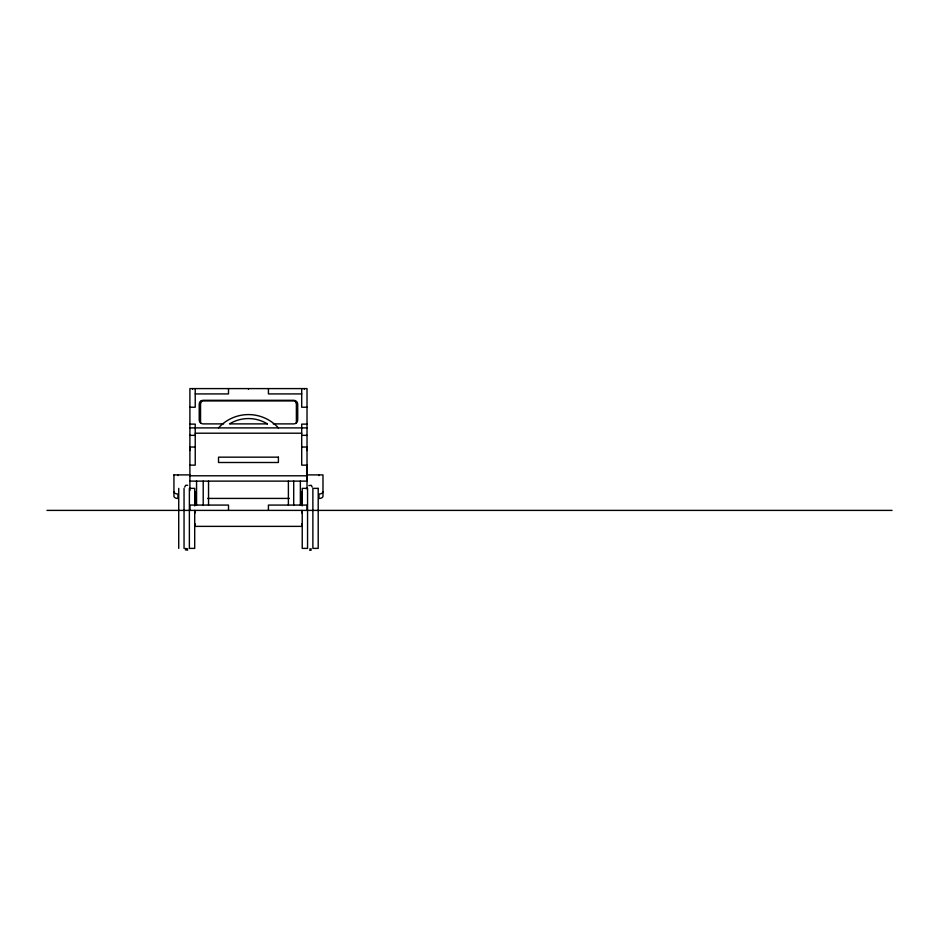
<?xml version="1.0" encoding="UTF-8"?>
<svg xmlns="http://www.w3.org/2000/svg" width="939" height="939" viewBox="0 0 939 939"><rect width="100%" height="100%" fill="white"/><g stroke="black" fill="none" stroke-linecap="round" stroke-linejoin="round"><path stroke-width="1.41" d="M301.701 428.548L301.701 427.891M308.814 485.604L311.232 485.299L312.206 487.083M311.232 548.799L309.717 549.01M311.232 550.125L309.717 550.336M187.694 548.81L185.288 548.482M187.694 550.137L185.288 549.808M195.23 393.922L228.506 393.922L228.506 388.593M301.701 393.922L268.425 393.922L268.425 388.593M200.547 403.371A2.664 2.441 0 0 1 203.211 400.93L293.707 400.93A2.664 2.441 0 0 1 296.372 403.371M189.901 407.233L195.23 407.233L195.23 388.593M307.018 407.233L301.701 407.233L301.701 388.593M223.646 423.888L203.211 423.888A3.991 3.991 0 0 1 199.221 419.897L199.221 404.298A3.991 3.991 0 0 1 203.211 400.307L293.707 400.307A3.991 3.991 0 0 1 297.71 404.298L297.71 419.897A3.991 3.991 0 0 1 293.707 423.888L273.272 423.888M189.901 424.123L195.23 424.123L195.23 465.145L189.901 465.145M307.018 424.123L301.701 424.123L301.701 465.145L307.018 465.145L307.018 481.12L189.901 481.12M189.901 427.891L307.018 427.891M195.23 433.208L301.701 433.208M189.901 435.344L195.23 435.344M301.701 435.344L307.018 435.344M189.901 447.046L195.23 447.046M301.701 447.046L307.018 447.046M173.95 474.899L189.901 474.899M307.018 474.899L322.981 474.899L322.993 496.179A3.991 2.301 0 0 1 319.002 498.48L319.002 494.02A3.991 2.301 0 0 0 322.993 491.719M189.901 475.791L307.018 475.791M207.589 498.421L289.329 498.421M46.95 510.393L892.05 510.393M187.694 485.287L185.699 485.299L184.713 487.083M319.002 474.899L319.002 475.58M307.018 488.961L307.018 388.593L189.901 388.593L189.901 490.545M307.018 510.393L307.018 505.076L268.425 505.076L268.425 510.393M304.365 388.593L304.365 389.262M302.229 505.921L302.229 488.362L307.558 488.374L307.558 548.399L302.229 548.388L302.229 511.462M301.959 510.393L301.959 513.058M301.959 523.704L301.959 526.368L194.96 526.368L194.96 523.704M301.701 491.766L301.701 505.076M300.363 481.12L300.363 505.076M296.372 402.303L296.372 423.113M293.707 481.12L293.707 505.076M288.39 481.12L288.39 505.076M248.459 388.593L248.459 389.262M228.506 510.393L228.506 505.076L189.901 505.076L189.901 510.393M208.54 481.12L208.54 505.076M203.211 481.12L203.211 505.076M200.547 401.246L200.547 423.113M196.556 481.12L196.556 505.076M195.23 491.766L195.23 505.076M194.96 510.393L194.96 513.058M194.702 505.921L194.702 488.362L189.373 488.374L189.373 548.399L194.702 548.388L194.702 510.851M192.565 388.593L192.565 389.262M184.044 488.362L184.044 548.399M178.727 488.362L178.727 548.399M177.929 474.899L177.929 475.58M173.938 474.899L173.938 496.179A3.991 2.301 0 0 0 177.929 498.48L177.929 494.02A3.991 2.301 0 0 1 173.938 491.719M306.572 448.678A3.991 3.991 0 0 1 307.018 450.509M189.901 450.509A3.991 3.991 0 0 1 190.183 449.042M218.517 427.891A40.342 40.342 0 0 1 278.402 427.891M267.404 423.888L229.527 423.888A36.351 36.351 0 0 1 267.404 423.888M278.402 457.164L218.517 457.164L218.517 462.493L278.402 462.493L278.402 457.164M318.204 488.374L312.875 488.374L312.875 548.399L318.204 548.388L318.204 488.362"/></g></svg>
